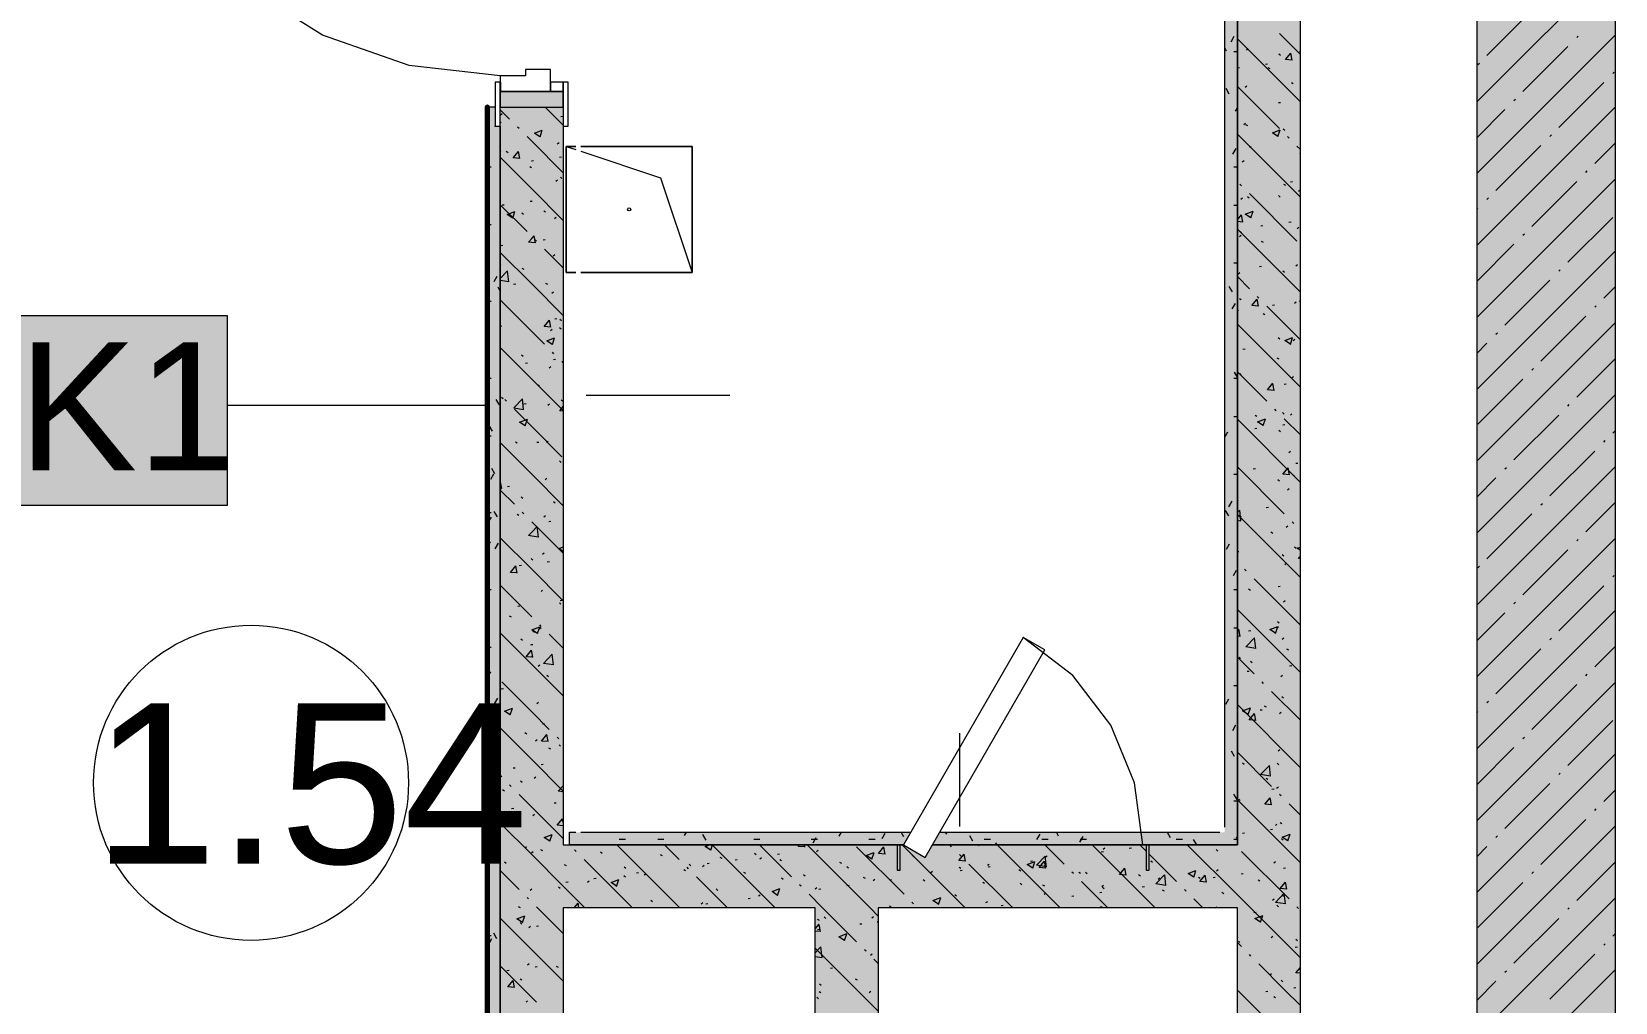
# Model space of a CAD drawing. Header units: millimetres. Extents: x -3817 to 677485, y -22715 to 103890.
# Drawn here: x 82430 to 84943, y 26342 to 27881 of the extents above; entities that cross this region are included whole.
import ezdxf

# ---------------------------------------------------------------- set-up
doc = ezdxf.new("R2010")
doc.units = ezdxf.units.MM
doc.layers.add('PDF _Геометрия', color=7, linetype='Continuous', true_color=0x1d1d1d)
doc.layers.add('PDF _Сплошная заливка', color=7, linetype='Continuous', true_color=0xffffff)
doc.layers.add('PDF _Текст', color=7, linetype='Continuous')
doc.styles.add('PDF GOST-Common', font='arial.ttf')

msp = doc.modelspace()

# ---------------------------------------------------------------- hatches: boundary and pattern name
at = {"layer": 'PDF _Сплошная заливка', "transparency": 33554559}
h = msp.add_hatch(color=256, dxfattribs=at)
h.paths.add_polyline_path([(83173.3, 25851.3), (83273.3, 25851.3), (83273.3, 26361.3), (83223.3, 26361.3), (83223.3, 27761.3), (83173.3, 27761.3), (83173.3, 25883.8)], flags=0)
h.paths.add_polyline_path([(83223.3, 28511.3), (83223.3, 28791.3), (83173.3, 28791.3), (83173.3, 28511.3)], flags=0)
h = msp.add_hatch(color=256, dxfattribs=at)
h.paths.add_polyline_path([(83223.3, 26361.3), (83273.3, 26361.3), (83273.3, 27761.3), (83223.3, 27761.3), (83223.3, 27014.1)], flags=0)
h.paths.add_polyline_path([(83223.3, 28511.3), (83273.3, 28511.3), (83273.3, 28791.3), (83223.3, 28791.3), (83223.3, 28541.3)], flags=0)
for points in [[(84343.3, 26361.3), (84443.3, 26361.3), (84443.3, 28791.3), (84343.3, 28791.3), (84343.3, 26491.3)], [(84723.3, 25111.4), (84943.3, 25111.4), (84943.3, 28511.3), (84723.3, 28511.3), (84723.3, 25883.8)], [(84343.3, 26491.3), (84343.3, 26591.3), (84203.3, 26591.3), (84203.3, 26551.3), (84198.3, 26551.3), (84198.3, 26591.3), (83859.4, 26591.3), (83847.9, 26571.3), (83813.3, 26591.3), (83808.3, 26591.3), (83808.3, 26551.3), (83803.3, 26551.3), (83803.3, 26591.3), (83273.3, 26591.3), (83273.3, 26491.3), (84203.3, 26491.3)], [(84343.3, 23891.3), (84443.3, 23891.3), (84443.3, 26361.3), (84343.3, 26361.3), (84343.3, 25411.3), (84383.3, 25411.3), (84383.3, 25406.3), (84343.3, 25406.3), (84343.3, 25267.5), (84363.3, 25256), (84343.3, 25221.3), (84343.3, 25216.3), (84383.3, 25216.3), (84383.3, 25211.3), (84343.3, 25211.3), (84343.3, 24611.4)]]:
    msp.add_hatch(color=256, dxfattribs=at).paths.add_polyline_path(points)
h = msp.add_hatch(color=256, dxfattribs=at)
h.paths.add_polyline_path([(83153.3, 26281.3), (83173.3, 26281.3), (83172.9, 27731.3), (83165.3, 27731.3), (83165.3, 27761.3), (83153.3, 27761.3), (83153.3, 26301.3)], flags=0)
h.paths.add_polyline_path([(83165.3, 28511.3), (83165.3, 28541.3), (83173.3, 28541.3), (83173.3, 28771.3), (83153.3, 28771.3), (83153.3, 28511.3)], flags=0)
h = msp.add_hatch(color=256, dxfattribs=at)
h.paths.add_polyline_path([(84198.3, 26591.3), (84343.3, 26591.3), (84343.3, 26611.3), (83871, 26611.3), (83859.4, 26591.3), (84037.9, 26591.3)], flags=0)
h.paths.add_polyline_path([(83808.3, 26591.3), (83813.3, 26591.3), (83824.8, 26611.3), (83283.3, 26611.3), (83283.3, 26591.3), (83803.3, 26591.3)], flags=0)

# ---------------------------------------------------------------- linework, layer by layer
at = {"layer": 'PDF _Геометрия', "color": 9, "lineweight": 9, "true_color": 0xc0c0c0}
for points in [[(84443.3, 23891.3), (84443.3, 26361.3), (84443.3, 28791.3), (84443.3, 28901.3), (84443.3, 29011.3), (84343.3, 29011.3), (81393.3, 29011.3)], [(84315.3, 28591.3), (83283.3, 28591.3), (83283.3, 28611.3), (84323.3, 28611.3), (84343.3, 28611.3), (84343.3, 26611.3), (84343.3, 26591.3), (84343.3, 28791.3), (83273.3, 28791.3), (83273.3, 28541.3)], [(83165.3, 27761.3), (83153.3, 27761.3), (83153.3, 26301.3)], [(83173.3, 27761.3), (83223.3, 27761.3)], [(83273.3, 27731.3), (83273.3, 26591.3), (83813.3, 26591.3), (83283.3, 26591.3), (83283.3, 26611.3), (83293.3, 26611.3)], [(83301.3, 26611.3), (83824.8, 26611.3)], [(83871, 26611.3), (84315.3, 26611.3)]]:
    msp.add_lwpolyline(points, dxfattribs=at)
at = {"layer": 'PDF _Геометрия', "color": 7, "lineweight": 9}
for points in [[(84323.3, 26619.3), (84323.3, 28583.3)], [(83277.9, 27699.3), (83293.3, 27694.1)], [(83301.3, 27691.5), (83427.9, 27649.3), (83477.9, 27499.3)], [(83309.5, 27304.6), (83537.7, 27304.6)], [(83152.8, 27288.4), (82740.3, 27288.4)], [(83902.6, 26620.2), (83902.6, 26768.5)]]:
    msp.add_lwpolyline(points, dxfattribs=at)
at = {"layer": 'PDF _Геометрия', "color": 9, "lineweight": 9, "true_color": 0xc0c0c0}
for points in [[(84723.3, 28511.3), (84723.3, 25111.4), (84943.3, 25111.4), (84943.3, 28511.3)], [(82893.3, 25951.4), (82573.3, 25951.4), (82573.3, 25851.3), (82573.3, 24711.3), (82473.3, 24711.3), (82553.3, 24711.3), (82573.3, 24711.3), (82573.3, 25951.4), (82823.3, 25951.4), (82843.3, 25951.4), (82843.3, 26281.3), (83153.3, 26281.3), (83173.3, 26281.3), (83173.3, 27731.3), (83173.3, 26231.3), (82973.3, 26231.3), (82893.3, 26231.3)], [(83859.4, 26591.3), (84343.3, 26591.3)], [(83673.3, 26361.3), (83673.3, 26491.3), (83273.3, 26491.3), (83273.3, 26361.3), (83273.3, 25951.4), (83673.3, 25951.4)], [(83773.3, 26361.3), (83773.3, 25951.4), (84343.3, 25951.4), (84343.3, 26361.3), (84343.3, 26491.3), (83773.3, 26491.3)]]:
    msp.add_lwpolyline(points, close=True, dxfattribs=at)
at = {"layer": 'PDF _Геометрия', "color": 253, "lineweight": 9, "true_color": 0xaaaaaa}
for points in [[(83173.3, 27811.3), (83028.6, 27827.6), (82891.2, 27875.7), (82768, 27953.2), (82665.1, 28056.1), (82587.6, 28179.3), (82539.6, 28316.7), (82523.3, 28461.3)], [(84193.3, 26591.3), (84180.3, 26689.7), (84142.4, 26781.3), (84082, 26860), (84003.3, 26920.4)]]:
    msp.add_lwpolyline(points, dxfattribs=at)
at = {"layer": 'PDF _Геометрия', "lineweight": 9}
for points in [[(84723.3, 27770), (84943.3, 27990)], [(84739.5, 27843.3), (84810.8, 27914.6)], [(84723.3, 27656), (84943.3, 27876)], [(84796.5, 27786.3), (84867.8, 27857.6)], [(84882.1, 27871.8), (84884.4, 27874.2)], [(84725.2, 27829), (84727.6, 27831.4)], [(84939.1, 27814.8), (84941.5, 27817.2)], [(84853.6, 27729.2), (84924.8, 27800.5)], [(84723.3, 27541.9), (84943.3, 27761.9)], [(84723.3, 27713), (84768, 27757.8)], [(84782.3, 27772), (84784.6, 27774.4)], [(84839.3, 27715), (84841.7, 27717.4)], [(84910.6, 27672.2), (84943.3, 27704.9)], [(84753.8, 27629.5), (84825, 27700.7)], [(84896.3, 27658), (84898.7, 27660.3)], [(84723.3, 27427.9), (84943.3, 27647.9)], [(84810.8, 27572.4), (84882.1, 27643.7)], [(84723.3, 27599), (84725.2, 27600.9)], [(84739.5, 27615.2), (84741.9, 27617.6)], [(84867.8, 27515.4), (84939.1, 27586.7)], [(84796.5, 27558.2), (84798.9, 27560.5)], [(84723.3, 27484.9), (84782.3, 27543.9)], [(84723.3, 27313.8), (84943.3, 27533.8)], [(84853.6, 27501.2), (84855.9, 27503.5)], [(84768, 27415.6), (84839.3, 27486.9)], [(84924.8, 27458.4), (84943.3, 27476.8)], [(84825, 27358.6), (84896.3, 27429.9)], [(84910.6, 27444.1), (84912.9, 27446.5)], [(84723.3, 27199.8), (84943.3, 27419.8)], [(84753.8, 27401.4), (84756.1, 27403.7)], [(84723.3, 27370.9), (84739.5, 27387.1)], [(84882.1, 27301.6), (84943.3, 27362.8)], [(84725.2, 27258.8), (84796.5, 27330.1)], [(84810.8, 27344.3), (84813.2, 27346.7)], [(84723.3, 27085.7), (84943.3, 27305.7)], [(84867.8, 27287.3), (84870.2, 27289.7)], [(84782.3, 27201.8), (84853.6, 27273.1)], [(84924.8, 27230.3), (84927.2, 27232.7)], [(84939.1, 27244.5), (84943.3, 27248.7)], [(84839.3, 27144.7), (84910.6, 27216)], [(84723.3, 26971.7), (84943.3, 27191.7)], [(84768, 27187.5), (84770.4, 27189.9)], [(84723.3, 27142.8), (84753.8, 27173.3)], [(84825, 27130.5), (84827.4, 27132.9)], [(84896.3, 27087.7), (84943.3, 27134.7)], [(84739.5, 27045), (84810.8, 27116.2)], [(84723.3, 26857.6), (84943.3, 27077.6)], [(84882.1, 27073.5), (84884.4, 27075.8)], [(84796.5, 26987.9), (84867.8, 27059.2)], [(84725.2, 27030.7), (84727.6, 27033.1)], [(84853.6, 26930.9), (84924.8, 27002.2)], [(84939.1, 27016.4), (84941.5, 27018.8)], [(84782.3, 26973.7), (84784.6, 26976)], [(84723.3, 26743.6), (84943.3, 26963.6)], [(84723.3, 26914.7), (84768, 26959.4)], [(84753.8, 26831.1), (84825, 26902.4)], [(84839.3, 26916.6), (84841.7, 26919)], [(84910.6, 26873.9), (84943.3, 26906.6)], [(84723.3, 26629.5), (84943.3, 26849.5)], [(84896.3, 26859.6), (84898.7, 26862)], [(84810.8, 26774.1), (84882.1, 26845.4)], [(84723.3, 26800.6), (84725.2, 26802.6)], [(84739.5, 26816.9), (84741.9, 26819.2)], [(84867.8, 26717.1), (84939.1, 26788.3)], [(84796.5, 26759.8), (84798.9, 26762.2)], [(84723.3, 26686.6), (84782.3, 26745.6)], [(84723.3, 26515.5), (84943.3, 26735.5)], [(84853.6, 26702.8), (84855.9, 26705.2)], [(84768, 26617.3), (84839.3, 26688.5)], [(84924.8, 26660), (84943.3, 26678.5)], [(84910.6, 26645.8), (84912.9, 26648.2)], [(84723.3, 26401.4), (84943.3, 26621.4)], [(84825, 26560.2), (84896.3, 26631.5)], [(84753.8, 26603), (84756.1, 26605.4)], [(84723.3, 26572.5), (84739.5, 26588.8)], [(84810.8, 26546), (84813.2, 26548.4)], [(84882.1, 26503.2), (84943.3, 26564.4)], [(84725.2, 26460.4), (84796.5, 26531.7)], [(84723.3, 26287.4), (84943.3, 26507.4)], [(84782.3, 26403.4), (84853.6, 26474.7)], [(84867.8, 26489), (84870.2, 26491.3)], [(84939.1, 26446.2), (84943.3, 26450.4)], [(84924.8, 26431.9), (84927.2, 26434.3)], [(84839.3, 26346.4), (84910.6, 26417.7)], [(84723.3, 26173.3), (84943.3, 26393.3)], [(84723.3, 26344.4), (84753.8, 26374.9)], [(84768, 26389.2), (84770.4, 26391.5)]]:
    msp.add_lwpolyline(points, dxfattribs=at)
at = {"layer": 'PDF _Геометрия', "color": 252, "lineweight": 9, "true_color": 0x878787}
for points in [[(84443.3, 27845.2), (84410.2, 27878.3)], [(84443.3, 27769.7), (84343.3, 27869.7)], [(84357.7, 27852.3), (84360.3, 27854.3)], [(84388.1, 27829.9), (84391.4, 27830.4)], [(84409.3, 27846.3), (84411.7, 27844.1)], [(84430.3, 27836), (84419.7, 27837), (84428.3, 27847.2)], [(84430.4, 27836), (84428.3, 27847.1)], [(84443.3, 27848.9), (84442.2, 27849.6), (84443.3, 27850)], [(84343.6, 27824.1), (84346.9, 27824.5)], [(84391.8, 27824.6), (84394.6, 27822.8)], [(84410.2, 27727.4), (84343.3, 27794.3)], [(84348.2, 27789.5), (84350.6, 27787.2)], [(84355.5, 27793.1), (84358.2, 27795.1)], [(84429.3, 27800.7), (84432.1, 27798.9)], [(83188.1, 27742.5), (83173.3, 27757.4)], [(83273.3, 27732.8), (83244.7, 27761.3)], [(84343.3, 27760.1), (84344.7, 27760.2)], [(84408.7, 27768.7), (84412, 27769.1)], [(83173.3, 27738), (83174.8, 27736.6)], [(83173.7, 27749.2), (83176.4, 27751.3)], [(83203.2, 27727.4), (83200.7, 27729.9)], [(83269.7, 27746.6), (83273, 27747.1)], [(84353.4, 27733.9), (84356, 27736)], [(84356.4, 27734.2), (84359.2, 27732.4)], [(84416.1, 27727.3), (84418.5, 27725)], [(83273.3, 27657.4), (83223.3, 27707.4), (83215.8, 27714.9)], [(83236.3, 27714.3), (83227.5, 27720.3), (83239.9, 27725.1)], [(83236.4, 27714.3), (83240, 27725)], [(83263.9, 27703.4), (83266.6, 27705.4)], [(84443.3, 27618.9), (84343.3, 27718.9)], [(84407.8, 27714.7), (84399, 27720.7), (84411.4, 27725.5)], [(84407.8, 27714.7), (84411.4, 27725.4)], [(84425.3, 27712.3), (84422.7, 27714.9)], [(83173.3, 27691.3), (83174.2, 27692.1)], [(83273.3, 27581.9), (83223.3, 27631.9), (83173.3, 27681.9)], [(83182.8, 27691.5), (83185.7, 27689.7)], [(83204.4, 27680.1), (83193.8, 27681.1), (83202.3, 27691.3)], [(83204.4, 27680.1), (83202.4, 27691.2)], [(83222.9, 27676.5), (83223.3, 27676.6), (83226.2, 27677)], [(83267.4, 27682.4), (83270.7, 27682.8)], [(84351.2, 27674.7), (84353.9, 27676.8)], [(84361.9, 27698.5), (84365.2, 27699)], [(84443.3, 27694.3), (84437.8, 27699.8)], [(84442.5, 27687.2), (84443.3, 27687.8)], [(83220.3, 27667.6), (83223.1, 27665.8)], [(83261.7, 27644.2), (83264.4, 27646.2)], [(83268.7, 27650.6), (83271.1, 27648.3)], [(84349.8, 27636.9), (84347.3, 27639.4)], [(84416.7, 27639.4), (84419.5, 27637.6)], [(84427.4, 27643.2), (84430.7, 27643.6)], [(84440.3, 27628.1), (84443, 27630.1)], [(83215.8, 27564), (83173.3, 27606.5)], [(83176.1, 27606.4), (83179.4, 27606.8)], [(83220.6, 27612.3), (83223.3, 27612.6), (83224, 27612.7)], [(84349, 27615.5), (84351.7, 27617.6)], [(84359.3, 27619.5), (84362.1, 27617.7)], [(84437.8, 27548.9), (84362.4, 27624.3)], [(84408.7, 27621.2), (84411.2, 27618.9)], [(83193.1, 27585.4), (83184.2, 27591.4), (83196.7, 27596.1)], [(83193.1, 27585.3), (83196.7, 27596.1)], [(83207.6, 27593.7), (83210, 27591.5)], [(83242.4, 27597.1), (83245.2, 27595.3)], [(83259.6, 27585), (83262.2, 27587)], [(84343.3, 27582.7), (84350.1, 27590.9)], [(84343.3, 27580.5), (84352.2, 27579.7)], [(84352.2, 27579.6), (84350.1, 27590.8)], [(84364.6, 27585.8), (84355.7, 27591.8), (84368.2, 27596.5)], [(84364.6, 27585.7), (84368.2, 27596.5)], [(84425.1, 27578.9), (84428.5, 27579.4)], [(83229.1, 27546.4), (83223.3, 27546.9), (83218.4, 27547.3), (83223.3, 27553.1), (83227, 27557.5)], [(83229.1, 27546.3), (83227, 27557.5)], [(83230.9, 27548.9), (83228.4, 27551.4)], [(83241.2, 27551), (83244.5, 27551.4)], [(84443.3, 27468), (84343.3, 27568)], [(84346.9, 27556.3), (84349.5, 27558.4)], [(84347.6, 27564.4), (84350.1, 27562.1)], [(84380.6, 27573.1), (84384, 27573.5)], [(84438.2, 27568.9), (84440.8, 27570.9)], [(83273.3, 27431), (83223.3, 27481), (83173.3, 27531)], [(83173.9, 27542.1), (83177.2, 27542.6)], [(83273.3, 27506.5), (83243.5, 27536.3)], [(83257.4, 27525.8), (83260.1, 27527.8)], [(84381.3, 27549), (84384.2, 27547.2)], [(83173.3, 27512.3), (83174.3, 27511.4)], [(83173.3, 27489.5), (83184.9, 27501.6)], [(83186.9, 27484.6), (83184.9, 27501.5)], [(83207.7, 27506.3), (83210.6, 27504.5)], [(84378.4, 27508.8), (84381.7, 27509.2)], [(84415.5, 27502.1), (84418, 27499.9)], [(84436, 27509.7), (84438.7, 27511.7)], [(83173.3, 27486.8), (83186.8, 27484.7)], [(83194.4, 27480.9), (83197.8, 27481.3)], [(83245.2, 27482.4), (83248.1, 27480.6)], [(84362.4, 27473.5), (84343.3, 27492.6)], [(84344.7, 27497.2), (84347.4, 27499.2)], [(83243.5, 27385.5), (83223.3, 27405.7), (83173.3, 27455.7)], [(83255.3, 27466.6), (83257.9, 27468.6)], [(84346.7, 27458.2), (84349.5, 27456.4)], [(84376.8, 27446), (84366.2, 27446.9), (84374.8, 27457.1)], [(84376.8, 27445.9), (84374.8, 27457)], [(84377.5, 27458.4), (84375, 27460.9)], [(84433.8, 27450.5), (84436.5, 27452.5)], [(84441.6, 27454.1), (84443.3, 27453.1)], [(83259.9, 27425.5), (83263.3, 27426)], [(83268.1, 27425.4), (83270.6, 27423.1)], [(84343.3, 27438.5), (84345.2, 27440)], [(84384.2, 27434.3), (84387, 27432.5)], [(84443.3, 27392.6), (84390.1, 27445.8)], [(84398.9, 27447.5), (84402.3, 27448)], [(83173.3, 27415.3), (83175.2, 27414.1)], [(83253.7, 27412.6), (83243.1, 27413.6), (83251.7, 27423.8)], [(83253.8, 27412.6), (83251.7, 27423.7)], [(83253.1, 27407.4), (83255.8, 27409.5)], [(83267.3, 27411.9), (83270.1, 27410.1)], [(84443.3, 27317.1), (84343.3, 27417.1)], [(83273.3, 27280.2), (83223.3, 27330.2), (83173.3, 27380.2)], [(83255.9, 27384.9), (83247.1, 27390.8), (83259.5, 27395.6)], [(83256, 27384.8), (83259.6, 27395.6)], [(84352.2, 27377.4), (84355.5, 27377.9)], [(84408.2, 27396), (84410.7, 27393.8)], [(84427.4, 27385.3), (84418.6, 27391.2), (84431, 27396)], [(84427.4, 27385.2), (84431, 27395.9)], [(84431.7, 27391.3), (84434.3, 27393.3)], [(83207.1, 27368.6), (83209.5, 27366.3)], [(83213.2, 27355.4), (83216.5, 27355.8)], [(83250.9, 27348.2), (83253.6, 27350.3)], [(83258.5, 27370.4), (83256, 27372.9)], [(83257.7, 27361.3), (83261, 27361.7)], [(83273.3, 27355.7), (83271.1, 27357.8)], [(84406.2, 27363.8), (84409.1, 27362)], [(84390.1, 27294.9), (84343.3, 27341.7)], [(84347.1, 27339.2), (84349.6, 27336.9)], [(84429.5, 27332.1), (84432.2, 27334.2)], [(83175.2, 27301.2), (83178.1, 27299.4)], [(83232.7, 27321), (83235.5, 27319.2)], [(84401.5, 27312.2), (84390.9, 27313.2), (84399.4, 27323.4)], [(84401.5, 27312.2), (84399.5, 27323.3)], [(84417.7, 27322.1), (84421, 27322.5)], [(83173.3, 27286.7), (83173.7, 27286.3)], [(83183.1, 27294.9), (83180.6, 27297.5)], [(83194.6, 27284.5), (83208.4, 27298.9)], [(83194.6, 27284.5), (83210.4, 27282.1)], [(83271.1, 27206.9), (83223.3, 27254.8), (83195.7, 27282.4)], [(83210.4, 27282), (83208.5, 27298.9)], [(83210.9, 27291.1), (83214.2, 27291.6)], [(83248.8, 27289), (83251.4, 27291.1)], [(83273.3, 27279.4), (83267.8, 27279.8), (83273.3, 27286.4)], [(83270.1, 27297.2), (83273, 27295.3)], [(84405.1, 27279.9), (84402.6, 27282.4)], [(84415, 27277), (84417.5, 27274.7)], [(84427.4, 27272.9), (84430, 27275)], [(83212.7, 27256), (83203.8, 27261.9), (83216.3, 27266.7)], [(83212.7, 27255.9), (83216.3, 27266.6)], [(84443.3, 27166.3), (84343.3, 27266.3)], [(84370.9, 27251.9), (84374.2, 27252.4)], [(84371.6, 27272.9), (84374.4, 27271.1)], [(84384.2, 27256.3), (84375.3, 27262.3), (84387.8, 27267.1)], [(84384.2, 27256.3), (84387.8, 27267)], [(84409.1, 27249), (84411.9, 27247.2)], [(84415.4, 27257.8), (84418.7, 27258.2)], [(84443.3, 27241.7), (84417.7, 27267.3)], [(83273.3, 27129.3), (83223.3, 27179.3), (83173.3, 27229.3)], [(83197.3, 27230.7), (83200.1, 27228.9)], [(83231.5, 27229.9), (83234.8, 27230.3)], [(83246.6, 27229.9), (83249.3, 27231.9)], [(83267.6, 27200.3), (83270.1, 27198)], [(84425.2, 27213.7), (84427.9, 27215.8)], [(84417.7, 27116.4), (84343.3, 27190.9)], [(84368.6, 27187.7), (84372, 27188.1)], [(84426.2, 27178.5), (84415.5, 27179.4), (84424.1, 27189.6)], [(84426.2, 27178.4), (84424.1, 27189.6)], [(84431.2, 27178.5), (84434, 27176.7)], [(84436, 27196.5), (84439.3, 27197)], [(83173.3, 27167.2), (83173.5, 27167.5)], [(83173.3, 27156.5), (83175.5, 27156.3)], [(83195.7, 27131.5), (83173.3, 27153.9)], [(83175.6, 27156.3), (83173.5, 27167.4)], [(83184.7, 27159.7), (83188, 27160.2)], [(83244.5, 27170.7), (83247.1, 27172.7)], [(84407.7, 27170.9), (84410.2, 27168.6)], [(84423, 27154.5), (84425.7, 27156.6)], [(83206.5, 27143.4), (83209, 27141.2)], [(83257.6, 27135.8), (83260.4, 27134)], [(84343.3, 27137.7), (84344.5, 27138.2)], [(84343.3, 27134.3), (84344.5, 27138.1)], [(84389.2, 27126.4), (84392.5, 27126.9)], [(83200.1, 27115.9), (83203, 27114.1)], [(83210.8, 27116.4), (83208.3, 27118.9)], [(83273.3, 27053.9), (83223.3, 27103.8)], [(83242.3, 27111.5), (83245, 27113.5)], [(83250.2, 27104.4), (83253.5, 27104.8)], [(84343.3, 27118.5), (84347, 27122.4)], [(84443.3, 27015.4), (84343.3, 27115.4)], [(84343.3, 27106.4), (84348.9, 27105.5)], [(84346.6, 27114.1), (84349.1, 27111.8)], [(84349, 27105.4), (84347, 27122.3)], [(84432.8, 27101.3), (84430.3, 27103.8)], [(83273.3, 26978.4), (83223.3, 27028.4), (83173.3, 27078.4)], [(83234, 27079.4), (83223.3, 27081.1), (83218.2, 27081.9), (83223.3, 27087.2), (83232, 27096.3)], [(83234, 27079.4), (83232, 27096.3)], [(84396.5, 27087.7), (84399.4, 27085.9)], [(84420.9, 27095.4), (84423.5, 27097.4)], [(83240.1, 27052.3), (83242.8, 27054.3)], [(83266.7, 27061.4), (83273.3, 27063.9)], [(83266.7, 27061.4), (83273.3, 27057)], [(84343.3, 27056.4), (84345.8, 27056.7)], [(84414.5, 27051.8), (84417, 27049.6)], [(84434, 27063.8), (84436.9, 27062)], [(84443.3, 27058.4), (84438.2, 27061.8), (84443.3, 27063.7)], [(84443.3, 27045.4), (84440.2, 27045.7), (84443.3, 27049.3)], [(83200.2, 27022.6), (83189.6, 27023.5), (83198.2, 27033.7)], [(83200.2, 27022.5), (83198.2, 27033.7)], [(83203.4, 27034.3), (83206.8, 27034.7)], [(83222.2, 27045.4), (83223.3, 27044.7), (83225, 27043.6)], [(83247.9, 27040.1), (83251.3, 27040.6)], [(84357.4, 27025.9), (84354.9, 27028.4)], [(84418.7, 27036.2), (84421.4, 27038.2)], [(83223.3, 26953), (83223.3, 26953.1), (83173.3, 27003.1)], [(84443.3, 26940), (84369.9, 27013.3)], [(84407.9, 27000.9), (84411.3, 27001.4)], [(83238, 26993.1), (83240.6, 26995.1)], [(83267.1, 26975.1), (83269.6, 26972.9)], [(83268.5, 26978.9), (83271.8, 26979.3)], [(84361.2, 26997.3), (84364, 26995.5)], [(84416.5, 26977), (84419.2, 26979)], [(83187.6, 26954.6), (83190.4, 26952.8)], [(83201.2, 26970), (83204.5, 26970.4)], [(84443.3, 26864.5), (84343.3, 26964.5)], [(83273.3, 26827.6), (83223.3, 26877.6), (83173.3, 26927.6)], [(83232.3, 26926.5), (83223.4, 26932.5), (83235.9, 26937.2)], [(83225.1, 26930.7), (83227.9, 26928.9)], [(83232.3, 26926.4), (83235.9, 26937.2)], [(83235.8, 26933.9), (83238.5, 26936)], [(83238.4, 26937.9), (83235.9, 26940.4)], [(83273.3, 26903.1), (83251, 26925.3)], [(84343.3, 26930.1), (84345.9, 26933.3)], [(84343.3, 26922.6), (84348, 26922.2)], [(84348, 26922.1), (84345.9, 26933.2)], [(84361.2, 26930.8), (84364.5, 26931.3)], [(84403.8, 26926.9), (84394.9, 26932.9), (84407.4, 26937.6)], [(84403.8, 26926.8), (84407.4, 26937.6)], [(84405.7, 26936.7), (84409, 26937.1)], [(84407.2, 26945.8), (84409.6, 26943.5)], [(83206, 26918.3), (83208.5, 26916)], [(83224.9, 26888.8), (83223.3, 26889), (83214.3, 26889.8), (83222.8, 26900)], [(83221.7, 26908.7), (83223.3, 26908.9), (83225.1, 26909.2)], [(83224.9, 26888.8), (83223.3, 26897.7), (83222.9, 26899.9)], [(84372.5, 26902.8), (84356.7, 26905.3), (84370.6, 26919.7)], [(84372.5, 26902.8), (84370.6, 26919.7)], [(84414.4, 26917.8), (84417, 26919.8)], [(84421.5, 26902.4), (84424.3, 26900.6)], [(83233.6, 26874.7), (83236.3, 26876.8)], [(83257.6, 26876.8), (83241.7, 26879.2), (83255.6, 26893.7)], [(83257.6, 26876.7), (83255.6, 26893.6)], [(84369.9, 26862.5), (84343.3, 26889.1)], [(84346.1, 26888.9), (84348.5, 26886.7)], [(84364, 26882.6), (84366.9, 26880.8)], [(84426.3, 26875.4), (84429.6, 26875.9)], [(83251, 26774.4), (83223.3, 26802.2), (83175.6, 26849.9)], [(83247.1, 26860.2), (83249.9, 26858.4)], [(84358.9, 26866.6), (84362.2, 26867)], [(84385, 26847.4), (84382.5, 26849.9)], [(84412.2, 26858.6), (84414.9, 26860.6)], [(83175, 26838.6), (83178.3, 26839.1)], [(84443.3, 26789.1), (84397.6, 26834.8)], [(84414, 26826.7), (84416.4, 26824.4)], [(83189, 26797.6), (83180.2, 26803.5), (83192.6, 26808.3)], [(83189, 26797.5), (83192.7, 26808.2)], [(83231.5, 26815.5), (83234.1, 26817.6)], [(84443.3, 26713.7), (84343.3, 26813.7)], [(84360.5, 26798), (84351.7, 26803.9), (84364.1, 26808.7)], [(84360.5, 26797.9), (84364.1, 26808.6)], [(84372.6, 26788.4), (84362, 26789.4), (84370.6, 26799.6)], [(84372.7, 26788.4), (84370.6, 26799.5)], [(84379.5, 26805.3), (84382.8, 26805.7)], [(84386.1, 26812), (84388.9, 26810.2)], [(84410.1, 26799.4), (84412.7, 26801.5)], [(83273.3, 26676.7), (83223.3, 26726.7), (83173.3, 26776.7)], [(83240.5, 26783.3), (83243.8, 26783.7)], [(83212.5, 26769.3), (83215.3, 26767.5)], [(83229.3, 26756.3), (83232, 26758.4)], [(83249.6, 26755.1), (83238.9, 26756), (83247.5, 26766.2)], [(83249.6, 26755), (83247.5, 26766.2)], [(83266.1, 26759.4), (83263.6, 26761.9)], [(83266.6, 26750), (83269, 26747.7)], [(83250, 26745.4), (83252.8, 26743.6)], [(84397.6, 26683.9), (84343.3, 26738.3)], [(84351.5, 26721.2), (84354.3, 26719.4)], [(84407.9, 26740.2), (84410.6, 26742.3)], [(83175.6, 26699), (83173.3, 26701.3)], [(83193.7, 26713.2), (83197, 26713.6)], [(83227.2, 26697.2), (83229.8, 26699.2)], [(83238.2, 26719), (83241.5, 26719.4)], [(84396.1, 26700.2), (84380.3, 26702.7), (84394.1, 26717.1)], [(84388.9, 26697.3), (84391.8, 26695.5)], [(84396.1, 26700.2), (84394.1, 26717)], [(84406.6, 26720.6), (84409.1, 26718.3)], [(83177.1, 26678.9), (83179.9, 26677.1)], [(83190.7, 26683.9), (83188.1, 26686.4)], [(83273.3, 26601.3), (83223.3, 26651.3), (83203.2, 26671.4)], [(83205.5, 26693.1), (83207.9, 26690.9)], [(83273.3, 26675.4), (83265.3, 26676.6), (83273.3, 26684.9)], [(83272, 26674.9), (83273.3, 26674.1)], [(84398.2, 26679.8), (84401.5, 26680.3)], [(84405.7, 26681), (84408.4, 26683.1)], [(84412.7, 26668.8), (84410.2, 26671.4)], [(84442.7, 26685.7), (84443.3, 26685.8)], [(83191.4, 26648.9), (83194.8, 26649.3)], [(83258.8, 26657.8), (83262.1, 26658.2)], [(84443.3, 26562.8), (84343.3, 26662.8)], [(84345.5, 26663.8), (84348, 26661.5)], [(84397.3, 26654.7), (84386.7, 26655.6), (84395.3, 26665.8)], [(84397.3, 26654.6), (84395.3, 26665.8)], [(84443.3, 26638.3), (84425.3, 26656.3)], [(83307.7, 26491.3), (83273.3, 26525.8), (83223.3, 26575.8), (83173.3, 26625.8)], [(83225, 26638), (83227.7, 26640)], [(83273.3, 26621.4), (83263.6, 26622.3), (83272.2, 26632.5)], [(83273.3, 26626.6), (83272.2, 26632.4)], [(84403.6, 26621.8), (84406.2, 26623.9)], [(84411, 26626.8), (84413.8, 26625)], [(83251.9, 26597.1), (83243.1, 26603), (83255.5, 26607.8)], [(83251.9, 26597), (83255.5, 26607.7)], [(84351.4, 26609.7), (84354.8, 26610.1)], [(84396, 26615.6), (84399.3, 26616)], [(84413.5, 26601.5), (84415.9, 26599.3)], [(84423.4, 26597.4), (84414.5, 26603.4), (84427, 26608.2)], [(84423.4, 26597.4), (84427, 26608.1)], [(83212, 26587.6), (83215.3, 26588.1)], [(83222.8, 26578.8), (83223.3, 26579.1), (83225.5, 26580.8)], [(83237.4, 26584.1), (83240.2, 26582.3)], [(83293.7, 26580.8), (83291.2, 26583.3)], [(83314.1, 26591.3), (83314.2, 26591.3)], [(83332.3, 26580.1), (83335.1, 26578.3)], [(83458.6, 26491.3), (83358.6, 26591.3)], [(83427.2, 26576.1), (83430.1, 26574.3)], [(83457.2, 26568.3), (83434.1, 26591.3)], [(83507.4, 26582.8), (83498.6, 26588.8), (83505.3, 26591.3)], [(83507.4, 26582.7), (83510.3, 26591.3)], [(83609.5, 26491.3), (83509.5, 26591.3)], [(83522.1, 26572), (83525, 26570.2)], [(83577.1, 26578.2), (83579.6, 26576)], [(83635.7, 26540.6), (83585, 26591.3)], [(83585.4, 26569.3), (83588.1, 26571.4)], [(83613.5, 26576.5), (83616.8, 26577)], [(83656.8, 26587.9), (83646.2, 26588.8), (83648.3, 26591.3)], [(83656.8, 26587.8), (83656.2, 26591.3)], [(83773.3, 26478.4), (83760.4, 26491.3), (83660.4, 26591.3)], [(83675.2, 26580.7), (83677.9, 26582.8)], [(83725.8, 26591.3), (83726.2, 26591.3)], [(83814.2, 26512.9), (83738.8, 26588.4)], [(83762.9, 26568.6), (83754.1, 26574.5), (83766.5, 26579.3)], [(83763, 26568.5), (83766.6, 26579.3)], [(83784.3, 26576.7), (83773.7, 26577.7), (83782.3, 26587.9)], [(83784.4, 26576.7), (83782.3, 26587.8)], [(83911.2, 26491.3), (83811.2, 26591.3)], [(83827.1, 26574.8), (83829.6, 26572.5)], [(83889.7, 26588.4), (83886.7, 26591.3)], [(83911.9, 26565.6), (83901.2, 26566.5), (83909.8, 26576.7)], [(83904.8, 26573.3), (83902.3, 26575.8)], [(83911.9, 26565.5), (83909.8, 26576.7)], [(83932.1, 26591.3), (83933.3, 26590.3)], [(84062.1, 26491.3), (83962.1, 26591.3)], [(84040.1, 26556.5), (84024.3, 26558.9), (84038.2, 26573.3)], [(84068.2, 26560.7), (84037.6, 26591.3)], [(84040.2, 26556.4), (84038.2, 26573.3)], [(84038.8, 26572.1), (84041.5, 26574.1)], [(84213, 26491.3), (84113, 26591.3)], [(84127.3, 26580.2), (84130.6, 26580.6)], [(84130.1, 26584.6), (84132.8, 26586.7)], [(84171.8, 26586), (84175.1, 26586.5)], [(84198.3, 26581.5), (84188.4, 26591.3)], [(84246.7, 26533.1), (84203.3, 26576.5)], [(84443.3, 26411.9), (84343.3, 26511.9), (84263.8, 26591.3)], [(84309.8, 26583.7), (84312.2, 26581.5)], [(84425.3, 26505.4), (84349.8, 26580.8)], [(83203.2, 26520.5), (83173.3, 26550.4)], [(83180, 26564.2), (83182.8, 26562.4)], [(83274.9, 26560.2), (83277.7, 26558.4)], [(83381.8, 26492.8), (83306.3, 26568.3)], [(83369.8, 26556.2), (83372.6, 26554.4)], [(83389.4, 26547), (83392.7, 26547.4)], [(83401.8, 26543.5), (83404.4, 26545.5)], [(83464.7, 26552.2), (83467.5, 26550.4)], [(83472.3, 26553.2), (83469.8, 26555.7)], [(83473.4, 26560.4), (83475.9, 26558.2)], [(83494.1, 26556.8), (83496.8, 26558.9)], [(83501.7, 26561.8), (83505, 26562.2)], [(83546.2, 26567.6), (83549.5, 26568.1)], [(83559.6, 26548.2), (83562.5, 26546.4)], [(83617.1, 26568), (83619.9, 26566.2)], [(83712, 26564), (83714.8, 26562.2)], [(83723.4, 26557), (83725.9, 26554.7)], [(83856.7, 26547.4), (83859.3, 26549.4)], [(83901.8, 26556), (83904.6, 26554.2)], [(83903.2, 26550.7), (83906.5, 26551.1)], [(83986.7, 26491.3), (83917.3, 26560.7)], [(83946.5, 26558.8), (83949.2, 26560.8)], [(83947.7, 26556.5), (83951, 26557)], [(83996.7, 26552), (83999.5, 26550.2)], [(84018.5, 26554.3), (84009.6, 26560.3), (84022.1, 26565.1)], [(84015, 26565.4), (84018.3, 26565.8)], [(84018.5, 26554.3), (84022.1, 26565)], [(84039.4, 26554.4), (84028.8, 26555.4), (84037.3, 26565.6)], [(84039.4, 26554.4), (84037.4, 26565.5)], [(84083.3, 26545.6), (84080.8, 26548.1)], [(84091.6, 26548), (84094.5, 26546.2)], [(84102.4, 26548.2), (84104.9, 26545.9)], [(84166.9, 26543.3), (84156.3, 26544.2), (84164.9, 26554.4)], [(84166.9, 26543.2), (84164.9, 26554.3)], [(84206.1, 26566), (84208.5, 26563.7)], [(84274, 26540.1), (84265.1, 26546.1), (84277.6, 26550.8)], [(84274, 26540), (84277.6, 26550.8)], [(84310.1, 26550.1), (84312.8, 26552.2)], [(84349.2, 26545.4), (84352.5, 26545.9)], [(84401.4, 26562.7), (84404.1, 26564.7)], [(84416.5, 26554.3), (84419.8, 26554.7)], [(83220.7, 26519.6), (83223.3, 26521.6), (83223.3, 26521.6)], [(83266, 26524.8), (83268.5, 26522.6)], [(83277.5, 26532.3), (83280.9, 26532.7)], [(83312, 26532.1), (83314.6, 26534.2)], [(83322, 26538.1), (83325.4, 26538.6)], [(83358, 26525.5), (83349.2, 26531.4), (83361.6, 26536.2)], [(83358, 26525.4), (83361.6, 26536.1)], [(83369.7, 26542.6), (83372.2, 26540.4)], [(83534.1, 26491.3), (83484.8, 26540.6)], [(83516, 26521.4), (83518.5, 26519.1)], [(83613.5, 26511.2), (83604.7, 26517.2), (83617.2, 26522)], [(83613.6, 26511.2), (83617.2, 26521.9)], [(83619.7, 26539.2), (83622.2, 26536.9)], [(83650.8, 26525.5), (83648.3, 26528)], [(83654.5, 26544.1), (83657.4, 26542.3)], [(83673.1, 26521.5), (83675.7, 26523.6)], [(83679, 26521.2), (83682.4, 26521.6)], [(83723.5, 26527), (83726.9, 26527.5)], [(83749.5, 26540.1), (83752.3, 26538.3)], [(83765.4, 26534.9), (83768.1, 26536.9)], [(83790.9, 26535.9), (83794.2, 26536.3)], [(83844.4, 26536.1), (83847.2, 26534.3)], [(83939.3, 26532.1), (83942.1, 26530.3)], [(83998.7, 26530.4), (84001.2, 26528.1)], [(84034.2, 26528.1), (84037, 26526.3)], [(84137.6, 26491.3), (84095.9, 26533.1)], [(84128, 26525.4), (84130.6, 26527.5)], [(84129.1, 26524.1), (84131.9, 26522.3)], [(84186.5, 26544), (84189.4, 26542.2)], [(84192.4, 26524.8), (84195.7, 26525.2)], [(84229.9, 26527), (84214.1, 26529.5), (84227.9, 26543.9)], [(84217.8, 26536.8), (84220.4, 26538.9)], [(84224, 26520.1), (84226.9, 26518.3)], [(84229.9, 26527), (84228, 26543.8)], [(84261.8, 26518), (84259.3, 26520.5)], [(84281.5, 26540), (84284.3, 26538.2)], [(84294.5, 26532.1), (84283.8, 26533), (84292.4, 26543.3)], [(84294.5, 26532), (84292.4, 26543.2)], [(84304.7, 26539.6), (84308, 26540)], [(84376.4, 26536), (84379.2, 26534.1)], [(84422, 26520.9), (84411.4, 26521.9), (84419.9, 26532.1)], [(84422, 26520.9), (84419.9, 26532)], [(83218.3, 26505.4), (83215.8, 26507.9)], [(83290.6, 26491.3), (83296.8, 26498.8)], [(83298.2, 26491.3), (83296.9, 26498.7)], [(83412.3, 26503.6), (83414.8, 26501.3)], [(83492, 26497.6), (83494.6, 26499.7)], [(83499.4, 26497.5), (83502.7, 26498)], [(83566.7, 26506.4), (83570.1, 26506.8)], [(83583.2, 26510.2), (83585.9, 26512.2)], [(83738.8, 26437.5), (83685, 26491.3), (83663.4, 26512.9)], [(83791.3, 26494.8), (83793.8, 26492.5)], [(83829.3, 26497.9), (83826.8, 26500.4)], [(83869.1, 26497), (83860.2, 26503), (83872.7, 26507.7)], [(83869.1, 26496.9), (83872.7, 26507.7)], [(83895, 26512.6), (83897.5, 26510.3)], [(83944.3, 26499.6), (83947, 26501.6)], [(83968.2, 26495.3), (83971.6, 26495.7)], [(84036.7, 26512.9), (84039.3, 26515)], [(84080.5, 26510.1), (84083.9, 26510.5)], [(84125, 26515.9), (84128.4, 26516.4)], [(84288.4, 26491.3), (84274.4, 26505.4)], [(84318.9, 26516.1), (84321.8, 26514.3)], [(84399.2, 26503.5), (84401.9, 26505.5)], [(84419.7, 26497.6), (84403.8, 26500), (84417.7, 26514.5)], [(84406.1, 26495.5), (84408.6, 26493.2)], [(84413.9, 26512.1), (84416.7, 26510.3)], [(84419.7, 26497.5), (84417.7, 26514.4)], [(83273.3, 26375), (83223.3, 26425), (83173.3, 26475)], [(83208.6, 26468.1), (83199.8, 26474.1), (83212.2, 26478.9)], [(83202, 26493.7), (83204.9, 26491.9)], [(83208.7, 26468.1), (83212.3, 26478.8)], [(83273.3, 26450.5), (83230.9, 26492.8)], [(83454.9, 26491.7), (83458.2, 26492.1)], [(83676.6, 26473.6), (83679.4, 26471.8)], [(83687.6, 26477), (83690.1, 26474.7)], [(83763.2, 26475.7), (83765.9, 26477.7)], [(83771.5, 26469.6), (83773.3, 26468.5)], [(84122.6, 26491.3), (84128.2, 26493.5)], [(84127.5, 26491.3), (84128.2, 26493.4)], [(84308.5, 26491.3), (84310.6, 26493)], [(84369.7, 26484.2), (84373.1, 26484.6)], [(84380.1, 26468.5), (84371.3, 26474.5), (84383.7, 26479.3)], [(84380.1, 26468.4), (84383.7, 26479.2)], [(84440.3, 26490.3), (84437.8, 26492.8)], [(83205, 26468), (83207.4, 26465.7)], [(83218.5, 26460.4), (83221.2, 26462.4)], [(83230.8, 26462.2), (83234.1, 26462.6)], [(83673.3, 26457.9), (83679.4, 26465.3)], [(83673.3, 26464.2), (83673.5, 26464.4)], [(83673.3, 26454.9), (83681.5, 26454.2)], [(83676.8, 26456.9), (83680.1, 26457.3)], [(83681.5, 26454.1), (83679.4, 26465.2)], [(83719.7, 26439.6), (83710.8, 26445.6), (83723.3, 26450.4)], [(83719.7, 26439.6), (83723.3, 26450.3)], [(83744.1, 26465.8), (83747.4, 26466.2)], [(84397.1, 26444.3), (84399.7, 26446.3)], [(83673.3, 26420.2), (83682.2, 26429.6)], [(83773.3, 26327.6), (83739.5, 26361.3), (83673.3, 26427.6)], [(83684.2, 26412.6), (83682.3, 26429.5)], [(83753.9, 26422.4), (83751.4, 26424.9)], [(84343.3, 26444.1), (84343.8, 26443.8)], [(84349.8, 26430), (84343.3, 26436.5)], [(84345, 26438.6), (84347.5, 26436.4)], [(84435.3, 26428.8), (84438.6, 26429.3)], [(84435.9, 26441.6), (84438.7, 26439.8)], [(83230.9, 26342), (83173.3, 26399.6)], [(83216.3, 26401.2), (83219, 26403.3)], [(83228.5, 26397.9), (83231.8, 26398.3)], [(83262.3, 26398.8), (83265.2, 26397)], [(83272.9, 26405.8), (83273.3, 26405.4)], [(83673.3, 26414.4), (83684.2, 26412.7)], [(83697.3, 26395.6), (83700.7, 26396.1)], [(83761.1, 26416.5), (83763.7, 26418.5)], [(83773.3, 26403.1), (83766.5, 26409.8)], [(84364.9, 26414.9), (84362.4, 26417.4)], [(84443.3, 26336.5), (84418.4, 26361.3), (84377.5, 26402.3)], [(84443.3, 26387.5), (84436, 26388.1), (84443.3, 26396.8)], [(83184, 26392), (83187.3, 26392.5)], [(83196, 26365), (83185.4, 26366), (83194, 26376.2)], [(83196.1, 26365), (83194, 26376.1)], [(83204.9, 26379), (83207.7, 26377.2)], [(83680.3, 26370.9), (83682.8, 26368.6)], [(83736.9, 26378.8), (83739.7, 26377)], [(84394.9, 26385.1), (84397.6, 26387.1)], [(84412.9, 26376.4), (84415.4, 26374.1)], [(83214.2, 26342), (83216.8, 26344.1)], [(83678.5, 26347), (83675.9, 26349.5)], [(83679.5, 26358.9), (83682.3, 26357.1)], [(83758.9, 26357.3), (83761.6, 26359.3)], [(84443.3, 26261), (84343.3, 26361)], [(84388.5, 26358.7), (84391.8, 26359.1)], [(84401.3, 26350.7), (84404.1, 26348.9)], [(84433, 26364.6), (84436.3, 26365)]]:
    msp.add_lwpolyline(points, dxfattribs=at)
at = {"layer": 'PDF _Геометрия', "color": 253, "lineweight": 9, "true_color": 0x9b9b9b}
for points in [[(84326.3, 27850.2), (84323.3, 27855.4)], [(84337.8, 27873.5), (84332.8, 27864.8)], [(84337.6, 27849.8), (84343.3, 27849.8)], [(84330.4, 27782.2), (84325.3, 27790.9)], [(84343.3, 27761), (84339.9, 27755.2)], [(83165.3, 27732.4), (83164, 27730.1)], [(84340.8, 27695.8), (84335.8, 27687.1)], [(83153.3, 27666.9), (83158.9, 27666.9)], [(84337.6, 27666.9), (84343.3, 27666.9)], [(84337.6, 27606), (84343.3, 27606)], [(83153.3, 27575.5), (83158.9, 27575.5)], [(84337.6, 27514.5), (84343.3, 27514.5)], [(83167.9, 27493.1), (83162.9, 27484.4)], [(83173.3, 27469.8), (83169.9, 27475.7)], [(84335.5, 27468.4), (84330.5, 27477.1)], [(83153.3, 27453.6), (83158.9, 27453.6)], [(84339.7, 27450.1), (84334.7, 27441.4)], [(83153.3, 27331.7), (83158.9, 27331.7)], [(84337.6, 27331.7), (84343.3, 27331.7)], [(84343.3, 27333.1), (84338.7, 27341)], [(83155.7, 27289), (83153.3, 27284.9)], [(83171.9, 27289.3), (83166.9, 27298)], [(83160.8, 27247.7), (83155.7, 27256.4)], [(84337.6, 27270.7), (84343.3, 27270.7)], [(83153.3, 27240.2), (83158.9, 27240.2)], [(84327.5, 27246), (84323.3, 27238.7)], [(83162.7, 27179.4), (83157.7, 27170.6)], [(83164.8, 27179.6), (83159.8, 27188.3)], [(84337.6, 27179.3), (84343.3, 27179.3)], [(84334.5, 27136.3), (84329.5, 27127.6)], [(83153.3, 27118.3), (83158.9, 27118.3)], [(83158.7, 27111.3), (83153.6, 27102.6)], [(83168.9, 27111.6), (83163.9, 27120.3)], [(84329.6, 27113), (84324.5, 27121.7)], [(83157.8, 27070), (83153.3, 27077.8)], [(83169.8, 27069.7), (83164.8, 27061)], [(84330.5, 27068.3), (84325.4, 27059.6)], [(84341.6, 27026.7), (84336.6, 27017.9)], [(83153.3, 26996.4), (83158.9, 26996.4)], [(84337.6, 26996.4), (84343.3, 26996.4)], [(84337.6, 26935.4), (84343.3, 26935.4)], [(83153.3, 26904.9), (83158.9, 26904.9)], [(83154.8, 26892.3), (83153.3, 26894.9)], [(83157.6, 26865.6), (83153.3, 26858.1)], [(83168.7, 26823.9), (83163.7, 26815.2)], [(84329.4, 26822.6), (84324.3, 26813.8)], [(84337.6, 26844), (84343.3, 26844)], [(83173.3, 26799.3), (83169.1, 26806.5)], [(83153.3, 26783), (83158.9, 26783)], [(84340.5, 26780.9), (84335.5, 26772.2)], [(84338.8, 26731.2), (84333.8, 26739.9)], [(84342.9, 26663.1), (84337.9, 26671.9)], [(83153.3, 26661.1), (83158.9, 26661.1)], [(84337.6, 26661.1), (84343.3, 26661.1)], [(83362.2, 26600.1), (83372.3, 26600.1)], [(83423.2, 26600.1), (83433.2, 26600.1)], [(83458.5, 26610.1), (83457.7, 26611.3)], [(83468.3, 26611.3), (83465.2, 26606)], [(83500.1, 26598.9), (83495.1, 26607.6)], [(83575.6, 26600.1), (83585.6, 26600.1)], [(83667, 26600.1), (83677.1, 26600.1)], [(83674.3, 26602.4), (83669.3, 26593.7)], [(83714.7, 26611.3), (83710.9, 26604.9)], [(83758.5, 26600.1), (83768.5, 26600.1)], [(83784, 26609.5), (83779, 26600.8)], [(83813.9, 26604.1), (83809.7, 26611.3)], [(83881.9, 26608.2), (83880.1, 26611.3)], [(83923.6, 26597), (83918.5, 26605.7)], [(83941.3, 26600.1), (83951.4, 26600.1)], [(84029.7, 26608.4), (84024.7, 26599.7)], [(84032.8, 26600.1), (84042.8, 26600.1)], [(84059.6, 26605.2), (84056.1, 26611.3)], [(84097.8, 26604.3), (84092.7, 26595.6)], [(84093.7, 26600.1), (84103.8, 26600.1)], [(84237.3, 26602.2), (84232.3, 26610.9)], [(84246.1, 26600.1), (84256.2, 26600.1)], [(84278.8, 26591.3), (84273.9, 26599.7)], [(84313, 26611.3), (84312.1, 26609.8)], [(84337.6, 26600.1), (84343.3, 26600.1)], [(84343.3, 26601.6), (84342, 26603.8)], [(83160, 26578.5), (83154.9, 26587.2)], [(83962, 26591.3), (83960.2, 26594.6)], [(83153.3, 26569.7), (83158.9, 26569.7)], [(83153.3, 26447.7), (83158.9, 26447.7)], [(83168.1, 26442.4), (83163.1, 26451.1)], [(83159.5, 26442.1), (83154.4, 26433.4)]]:
    msp.add_lwpolyline(points, dxfattribs=at)
at = {"layer": 'PDF _Геометрия', "color": 253, "lineweight": 13, "true_color": 0xaaaaaa}
for points in [[(83173.3, 27811.3), (83173.3, 27786.3), (83253.3, 27786.3), (83253.3, 27821.3), (83213.3, 27821.3), (83213.3, 27811.3)], [(83173.3, 27801.3), (83165.3, 27801.3), (83165.3, 27731.3), (83173.3, 27731.3)], [(83174.3, 27801.3), (83173.3, 27801.3), (83173.3, 27786.3), (83174.3, 27786.3)], [(83273.3, 27786.3), (83173.3, 27786.3), (83173.3, 27761.3), (83273.3, 27761.3)], [(83273.3, 27801.3), (83253.3, 27801.3), (83253.3, 27786.3), (83273.3, 27786.3)], [(83281.3, 27801.3), (83273.3, 27801.3), (83273.3, 27731.3), (83281.3, 27731.3)], [(84003.3, 26920.4), (83813.3, 26591.3), (83847.9, 26571.3), (84037.9, 26900.4)], [(83808.3, 26551.3), (83808.3, 26591.3), (83803.3, 26591.3), (83803.3, 26551.3)], [(84198.3, 26551.3), (84203.3, 26551.3), (84203.3, 26591.3), (84198.3, 26591.3)]]:
    msp.add_lwpolyline(points, close=True, dxfattribs=at)
at = {"layer": 'PDF _Геометрия', "color": 231, "lineweight": 70, "true_color": 0xff80c0}
msp.add_lwpolyline([(83153.3, 26301.3), (83153.3, 27761.3), (83152.3, 27761.3), (83152.3, 26302.3), (82823.3, 26302.3), (82822.3, 26302.3), (82822.3, 25972.3), (82553.3, 25972.3), (82552.3, 25972.3), (82552.3, 24732.3), (82443.3, 24732.3), (82443.3, 24731.3)], dxfattribs=at)
at = {"layer": 'PDF _Геометрия', "color": 7, "lineweight": 9}
for points in [[(83293.3, 27499.3), (83277.9, 27499.3), (83277.9, 27699.3), (83293.3, 27699.3), (83277.9, 27699.3), (83277.9, 27499.3)], [(83477.9, 27499.3), (83477.9, 27699.3), (83301.3, 27699.3), (83477.9, 27699.3), (83477.9, 27499.3), (83301.3, 27499.3)], [(82740.3, 27430.3), (82087.1, 27430.3), (82087.1, 27130.3), (82740.3, 27130.3)]]:
    msp.add_lwpolyline(points, close=True, dxfattribs=at)
for centre, radius in [((83377.9, 27599.3), 2.5), ((82777.7, 26689.7), 250), ((82777.7, 26689.7), 250)]:
    msp.add_circle(centre, radius, dxfattribs=at)
at = {"layer": 'PDF _Сплошная заливка', "lineweight": 35, "transparency": 33554559}
for points in [[(84343.3, 26611.3), (84343.3, 28611.3), (84323.3, 26611.3), (84323.3, 28611.3)], [(83273.3, 27761.3), (83273.3, 27786.3), (83173.3, 27761.3), (83173.3, 27786.3)], [(83808.3, 26551.3), (83808.3, 26591.3), (83803.3, 26551.3), (83803.3, 26591.3)], [(84203.3, 26551.3), (84203.3, 26591.3), (84198.3, 26551.3), (84198.3, 26591.3)], [(83773.3, 26361.3), (83773.3, 26491.3), (83673.3, 26361.3), (83673.3, 26491.3)], [(83773.3, 25951.4), (83773.3, 26361.3), (83673.3, 25951.4), (83673.3, 26361.3)]]:
    msp.add_solid(points, dxfattribs=at)
at = {"layer": 'PDF _Сплошная заливка', "lineweight": 9, "transparency": 33554559}
msp.add_solid([(82740.3, 27430.3), (82087.1, 27430.3), (82740.3, 27130.3), (82087.1, 27130.3)], dxfattribs=at)

# ---------------------------------------------------------------- texts
at = {"layer": 'PDF _Текст', "insert": (82234.2, 27286.9), "char_height": 203.2, "attachment_point": 4, "style": 'PDF GOST-Common'}
msp.add_mtext('FK1', dxfattribs=at)
at = {"layer": 'PDF _Текст', "color": 250, "true_color": 0x3c3c3c, "insert": (82526.8, 26686.9), "char_height": 254, "attachment_point": 4, "style": 'PDF GOST-Common'}
msp.add_mtext('1.54', dxfattribs=at)

doc.saveas('drawing.dxf')
